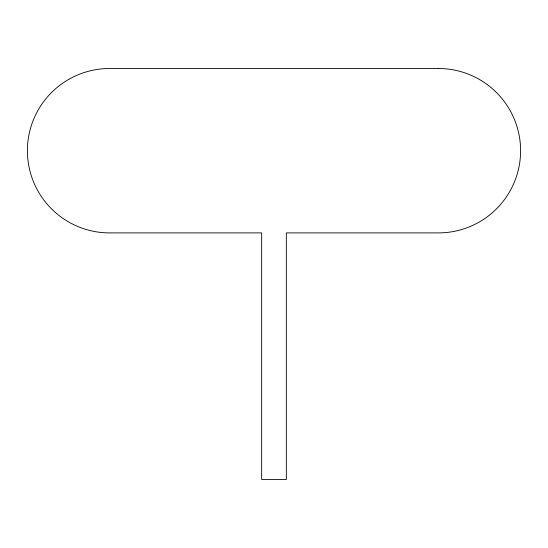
<?xml version="1.0" encoding="UTF-8"?>
<svg xmlns="http://www.w3.org/2000/svg" width="548" height="548" viewBox="0 0 548 548"><rect width="100%" height="100%" fill="white"/><g stroke="black" fill="none" stroke-linecap="round" stroke-linejoin="round"><path stroke-width="0.82" d="M438.4 68.5L109.6 68.5A82.2 82.2 0 0 0 27.4 150.7A82.2 82.2 0 0 0 109.6 232.9L261.67 232.9L261.67 479.5L286.33 479.5L286.33 232.9L438.4 232.9A82.2 82.2 0 0 0 520.6 150.7A82.2 82.2 0 0 0 438.4 68.5"/></g></svg>
